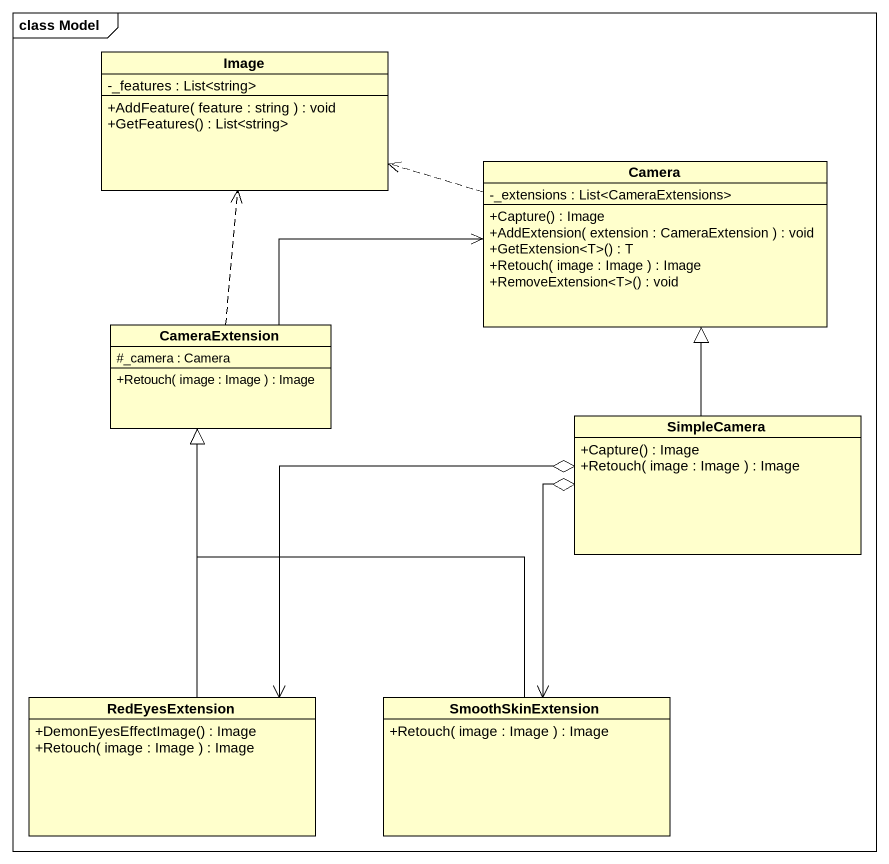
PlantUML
@startuml
mainframe class Model
hide circle
hide empty members
skinparam classAttributeIconSize 0
class Image {
  -_features : List<string>
  +AddFeature( feature : string ) : void
  +GetFeatures() : List<string>
}
class Camera {
  -_extensions : List<CameraExtensions>
  +Capture() : Image
  +AddExtension( extension : CameraExtension ) : void
  +GetExtension<T>() : T
  +Retouch( image : Image ) : Image
  +RemoveExtension<T>() : void
}
class CameraExtension {
  #_camera : Camera
  +Retouch( image : Image ) : Image
}
class SimpleCamera {
  +Capture() : Image
  +Retouch( image : Image ) : Image
}
class RedEyesExtension {
  +DemonEyesEffectImage() : Image
  +Retouch( image : Image ) : Image
}
class SmoothSkinExtension {
  +Retouch( image : Image ) : Image
}
Camera .left.> Image
CameraExtension .up.> Image
CameraExtension -right-> Camera
SimpleCamera -up-|> Camera
SimpleCamera o-left-> RedEyesExtension
SimpleCamera o--> SmoothSkinExtension
RedEyesExtension -up-|> CameraExtension
SmoothSkinExtension -up-|> CameraExtension
@enduml
